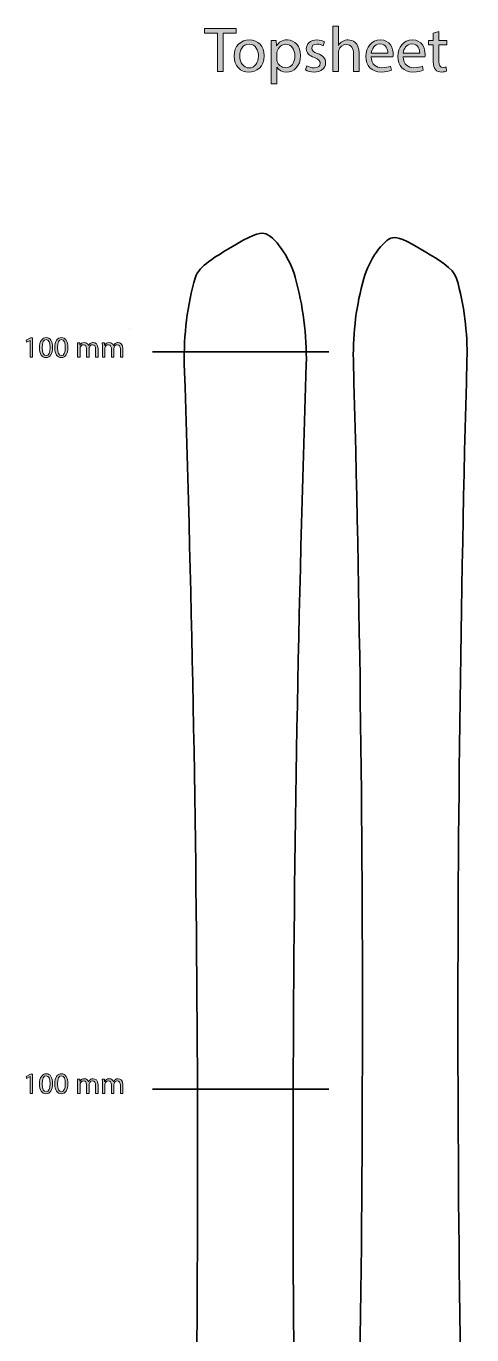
# Model space of a CAD drawing. Header units: inches. Extents: x 58 to 1182, y -1025 to 823.
# Drawn here: x 58 to 438, y -301 to 815 of the extents above; entities that cross this region are included whole.
import ezdxf

# ---------------------------------------------------------------- set-up
doc = ezdxf.new("R2010")
doc.units = ezdxf.units.IN
doc.header["$MEASUREMENT"] = 0
doc.layers.add('Calque 1', color=7, linetype='Continuous')

# ---------------------------------------------------------------- blocks, each defined once
blk = doc.blocks.new('block 7')
at = {"layer": 'Calque 1', "true_color": 0x1c1c1b}
h = blk.add_hatch(color=250, dxfattribs=at)
h.dxf.hatch_style = 2
edge = h.paths.add_edge_path()
edge.add_spline(control_points=[(319.4, 815.2), (319.4, 815.2), (324.2, 815.2), (324.2, 815.2), (324.2, 815.2), (324.2, 798.8), (324.2, 798.8), (324.2, 798.8), (324.3, 798.8), (324.3, 798.8), (325, 800.1), (326.2, 801.3), (327.7, 802.1), (329.1, 803), (330.8, 803.5), (332.6, 803.5), (336.1, 803.5), (341.8, 801.3), (341.8, 792.3), (341.8, 792.3), (341.8, 776.6), (341.8, 776.6), (341.8, 776.6), (337, 776.6), (337, 776.6), (337, 776.6), (337, 791.7), (337, 791.7), (337, 796), (335.4, 799.5), (330.9, 799.5), (327.8, 799.5), (325.4, 797.4), (324.5, 794.8), (324.2, 794.1), (324.2, 793.4), (324.2, 792.5), (324.2, 792.5), (324.2, 776.6), (324.2, 776.6), (324.2, 776.6), (319.4, 776.6), (319.4, 776.6), (319.4, 776.6), (319.4, 815.2), (319.4, 815.2)], knot_values=[0, 0, 0, 0, 1, 1, 1, 2, 2, 2, 3, 3, 3, 4, 4, 4, 5, 5, 5, 6, 6, 6, 7, 7, 7, 8, 8, 8, 9, 9, 9, 10, 10, 10, 11, 11, 11, 12, 12, 12, 13, 13, 13, 14, 14, 14, 15, 15, 15, 15], degree=3, periodic=1)
h = blk.add_hatch(color=250, dxfattribs=at)
h.dxf.hatch_style = 2
h.paths.add_polyline_path([(221.2, 809.2), (210, 809.2), (210, 813.2), (237.1, 813.2), (237.1, 809.2), (225.9, 809.2), (225.9, 776.6), (221.2, 776.6)])
h = blk.add_hatch(color=250, dxfattribs=at)
h.dxf.hatch_style = 2
edge = h.paths.add_edge_path()
edge.add_spline(control_points=[(261, 790), (261, 780.3), (254.2, 776), (247.9, 776), (240.8, 776), (235.3, 781.2), (235.3, 789.6), (235.3, 798.3), (241, 803.5), (248.3, 803.5), (255.9, 803.5), (261, 798), (261, 790)], knot_values=[0, 0, 0, 0, 1, 1, 1, 2, 2, 2, 3, 3, 3, 4, 4, 4, 4], degree=3, periodic=1)
edge = h.paths.add_edge_path()
edge.add_spline(control_points=[(240.1, 789.7), (240.1, 784), (243.4, 779.6), (248.1, 779.6), (252.7, 779.6), (256.1, 783.9), (256.1, 789.8), (256.1, 794.3), (253.8, 799.9), (248.2, 799.9), (242.6, 799.9), (240.1, 794.7), (240.1, 789.7)], knot_values=[0, 0, 0, 0, 1, 1, 1, 2, 2, 2, 3, 3, 3, 4, 4, 4, 4], degree=3, periodic=1)
h = blk.add_hatch(color=250, dxfattribs=at)
h.dxf.hatch_style = 2
edge = h.paths.add_edge_path()
edge.add_spline(control_points=[(267, 794.3), (267, 797.7), (266.9, 800.4), (266.8, 802.9), (266.8, 802.9), (271.1, 802.9), (271.1, 802.9), (271.1, 802.9), (271.3, 798.4), (271.3, 798.4), (271.3, 798.4), (271.4, 798.4), (271.4, 798.4), (273.3, 801.6), (276.4, 803.5), (280.7, 803.5), (287.1, 803.5), (291.9, 798.1), (291.9, 790.1), (291.9, 780.7), (286.1, 776), (279.9, 776), (276.4, 776), (273.4, 777.6), (271.8, 780.2), (271.8, 780.2), (271.7, 780.2), (271.7, 780.2), (271.7, 780.2), (271.7, 765.9), (271.7, 765.9), (271.7, 765.9), (267, 765.9), (267, 765.9), (267, 765.9), (267, 794.3), (267, 794.3)], knot_values=[0, 0, 0, 0, 1, 1, 1, 2, 2, 2, 3, 3, 3, 4, 4, 4, 5, 5, 5, 6, 6, 6, 7, 7, 7, 8, 8, 8, 9, 9, 9, 10, 10, 10, 11, 11, 11, 12, 12, 12, 12], degree=3, periodic=1)
edge = h.paths.add_edge_path()
edge.add_spline(control_points=[(271.7, 787.3), (271.7, 786.6), (271.8, 786), (271.9, 785.4), (272.8, 782.1), (275.7, 779.8), (279.1, 779.8), (284.1, 779.8), (287.1, 783.9), (287.1, 789.9), (287.1, 795.2), (284.3, 799.7), (279.3, 799.7), (276, 799.7), (273, 797.4), (272, 793.8), (271.9, 793.2), (271.7, 792.5), (271.7, 791.8), (271.7, 791.8), (271.7, 787.3), (271.7, 787.3)], knot_values=[0, 0, 0, 0, 1, 1, 1, 2, 2, 2, 3, 3, 3, 4, 4, 4, 5, 5, 5, 6, 6, 6, 7, 7, 7, 7], degree=3, periodic=1)
h = blk.add_hatch(color=250, dxfattribs=at)
h.dxf.hatch_style = 2
edge = h.paths.add_edge_path()
edge.add_spline(control_points=[(297.2, 781.5), (298.6, 780.6), (301.1, 779.6), (303.5, 779.6), (307, 779.6), (308.6, 781.4), (308.6, 783.5), (308.6, 785.8), (307.3, 787.1), (303.7, 788.4), (299, 790), (296.8, 792.6), (296.8, 795.8), (296.8, 800), (300.2, 803.5), (305.9, 803.5), (308.5, 803.5), (310.9, 802.7), (312.3, 801.9), (312.3, 801.9), (311.1, 798.4), (311.1, 798.4), (310.1, 799.1), (308.2, 799.9), (305.8, 799.9), (302.9, 799.9), (301.4, 798.3), (301.4, 796.3), (301.4, 794.2), (302.9, 793.2), (306.4, 791.9), (310.9, 790.1), (313.2, 787.9), (313.2, 784), (313.2, 779.3), (309.7, 776.1), (303.4, 776.1), (300.5, 776.1), (297.9, 776.8), (296, 777.9), (296, 777.9), (297.2, 781.5), (297.2, 781.5)], knot_values=[0, 0, 0, 0, 1, 1, 1, 2, 2, 2, 3, 3, 3, 4, 4, 4, 5, 5, 5, 6, 6, 6, 7, 7, 7, 8, 8, 8, 9, 9, 9, 10, 10, 10, 11, 11, 11, 12, 12, 12, 13, 13, 13, 14, 14, 14, 14], degree=3, periodic=1)
h = blk.add_hatch(color=250, dxfattribs=at)
h.dxf.hatch_style = 2
edge = h.paths.add_edge_path()
edge.add_spline(control_points=[(352.2, 788.9), (352.3, 782.4), (356.4, 779.8), (361.2, 779.8), (364.6, 779.8), (366.7, 780.4), (368.5, 781.1), (368.5, 781.1), (369.3, 777.7), (369.3, 777.7), (367.6, 777), (364.7, 776.1), (360.5, 776.1), (352.4, 776.1), (347.6, 781.4), (347.6, 789.3), (347.6, 797.3), (352.3, 803.5), (359.9, 803.5), (368.5, 803.5), (370.8, 796), (370.8, 791.1), (370.8, 790.1), (370.7, 789.4), (370.6, 788.9), (370.6, 788.9), (352.2, 788.9), (352.2, 788.9)], knot_values=[0, 0, 0, 0, 1, 1, 1, 2, 2, 2, 3, 3, 3, 4, 4, 4, 5, 5, 5, 6, 6, 6, 7, 7, 7, 8, 8, 8, 9, 9, 9, 9], degree=3, periodic=1)
edge = h.paths.add_edge_path()
edge.add_spline(control_points=[(366.2, 792.3), (366.2, 795.4), (364.9, 800.1), (359.6, 800.1), (354.7, 800.1), (352.6, 795.6), (352.2, 792.3), (352.2, 792.3), (366.2, 792.3), (366.2, 792.3)], knot_values=[0, 0, 0, 0, 1, 1, 1, 2, 2, 2, 3, 3, 3, 3], degree=3, periodic=1)
h = blk.add_hatch(color=250, dxfattribs=at)
h.dxf.hatch_style = 2
edge = h.paths.add_edge_path()
edge.add_spline(control_points=[(379.4, 788.9), (379.5, 782.4), (383.6, 779.8), (388.4, 779.8), (391.8, 779.8), (393.9, 780.4), (395.7, 781.1), (395.7, 781.1), (396.5, 777.7), (396.5, 777.7), (394.8, 777), (391.9, 776.1), (387.7, 776.1), (379.6, 776.1), (374.8, 781.4), (374.8, 789.3), (374.8, 797.3), (379.5, 803.5), (387.1, 803.5), (395.7, 803.5), (398, 796), (398, 791.1), (398, 790.1), (397.9, 789.4), (397.8, 788.9), (397.8, 788.9), (379.4, 788.9), (379.4, 788.9)], knot_values=[0, 0, 0, 0, 1, 1, 1, 2, 2, 2, 3, 3, 3, 4, 4, 4, 5, 5, 5, 6, 6, 6, 7, 7, 7, 8, 8, 8, 9, 9, 9, 9], degree=3, periodic=1)
edge = h.paths.add_edge_path()
edge.add_spline(control_points=[(393.4, 792.3), (393.4, 795.4), (392.1, 800.1), (386.8, 800.1), (381.9, 800.1), (379.8, 795.6), (379.4, 792.3), (379.4, 792.3), (393.4, 792.3), (393.4, 792.3)], knot_values=[0, 0, 0, 0, 1, 1, 1, 2, 2, 2, 3, 3, 3, 3], degree=3, periodic=1)
h = blk.add_hatch(color=250, dxfattribs=at)
h.dxf.hatch_style = 2
edge = h.paths.add_edge_path()
edge.add_spline(control_points=[(409.7, 810.5), (409.7, 810.5), (409.7, 802.9), (409.7, 802.9), (409.7, 802.9), (416.5, 802.9), (416.5, 802.9), (416.5, 802.9), (416.5, 799.3), (416.5, 799.3), (416.5, 799.3), (409.7, 799.3), (409.7, 799.3), (409.7, 799.3), (409.7, 785.1), (409.7, 785.1), (409.7, 781.8), (410.6, 780), (413.3, 780), (414.5, 780), (415.4, 780.2), (416, 780.3), (416, 780.3), (416.2, 776.7), (416.2, 776.7), (415.3, 776.4), (413.9, 776.1), (412, 776.1), (409.8, 776.1), (408, 776.8), (406.9, 778.1), (405.5, 779.5), (405, 781.8), (405, 784.9), (405, 784.9), (405, 799.3), (405, 799.3), (405, 799.3), (400.9, 799.3), (400.9, 799.3), (400.9, 799.3), (400.9, 802.9), (400.9, 802.9), (400.9, 802.9), (405, 802.9), (405, 802.9), (405, 802.9), (405, 809.2), (405, 809.2), (405, 809.2), (409.7, 810.5), (409.7, 810.5)], knot_values=[0, 0, 0, 0, 1, 1, 1, 2, 2, 2, 3, 3, 3, 4, 4, 4, 5, 5, 5, 6, 6, 6, 7, 7, 7, 8, 8, 8, 9, 9, 9, 10, 10, 10, 11, 11, 11, 12, 12, 12, 13, 13, 13, 14, 14, 14, 15, 15, 15, 16, 16, 16, 17, 17, 17, 17], degree=3, periodic=1)
at = {"layer": 'Calque 1', "lineweight": 0}
blk.add_lwpolyline([(221.2, 809.2), (210, 809.2), (210, 813.2), (237.1, 813.2), (237.1, 809.2), (225.9, 809.2), (225.9, 776.6), (221.2, 776.6), (221.2, 809.2)], dxfattribs=at)
for points, knots in [([(319.4, 815.2), (319.4, 815.2), (324.2, 815.2), (324.2, 815.2), (324.2, 815.2), (324.2, 798.8), (324.2, 798.8), (324.2, 798.8), (324.3, 798.8), (324.3, 798.8), (325, 800.1), (326.2, 801.3), (327.7, 802.1), (329.1, 803), (330.8, 803.5), (332.6, 803.5), (336.1, 803.5), (341.8, 801.3), (341.8, 792.3), (341.8, 792.3), (341.8, 776.6), (341.8, 776.6), (341.8, 776.6), (337, 776.6), (337, 776.6), (337, 776.6), (337, 791.7), (337, 791.7), (337, 796), (335.4, 799.5), (330.9, 799.5), (327.8, 799.5), (325.4, 797.4), (324.5, 794.8), (324.2, 794.1), (324.2, 793.4), (324.2, 792.5), (324.2, 792.5), (324.2, 776.6), (324.2, 776.6), (324.2, 776.6), (319.4, 776.6), (319.4, 776.6), (319.4, 776.6), (319.4, 815.2), (319.4, 815.2)], [0, 0, 0, 0, 1, 1, 1, 2, 2, 2, 3, 3, 3, 4, 4, 4, 5, 5, 5, 6, 6, 6, 7, 7, 7, 8, 8, 8, 9, 9, 9, 10, 10, 10, 11, 11, 11, 12, 12, 12, 13, 13, 13, 14, 14, 14, 15, 15, 15, 15]), ([(261, 790), (261, 780.3), (254.2, 776), (247.9, 776), (240.8, 776), (235.3, 781.2), (235.3, 789.6), (235.3, 798.3), (241, 803.5), (248.3, 803.5), (255.9, 803.5), (261, 798), (261, 790)], [0, 0, 0, 0, 1, 1, 1, 2, 2, 2, 3, 3, 3, 4, 4, 4, 4]), ([(267, 794.3), (267, 797.7), (266.9, 800.4), (266.8, 802.9), (266.8, 802.9), (271.1, 802.9), (271.1, 802.9), (271.1, 802.9), (271.3, 798.4), (271.3, 798.4), (271.3, 798.4), (271.4, 798.4), (271.4, 798.4), (273.3, 801.6), (276.4, 803.5), (280.7, 803.5), (287.1, 803.5), (291.9, 798.1), (291.9, 790.1), (291.9, 780.7), (286.1, 776), (279.9, 776), (276.4, 776), (273.4, 777.6), (271.8, 780.2), (271.8, 780.2), (271.7, 780.2), (271.7, 780.2), (271.7, 780.2), (271.7, 765.9), (271.7, 765.9), (271.7, 765.9), (267, 765.9), (267, 765.9), (267, 765.9), (267, 794.3), (267, 794.3)], [0, 0, 0, 0, 1, 1, 1, 2, 2, 2, 3, 3, 3, 4, 4, 4, 5, 5, 5, 6, 6, 6, 7, 7, 7, 8, 8, 8, 9, 9, 9, 10, 10, 10, 11, 11, 11, 12, 12, 12, 12]), ([(297.2, 781.5), (298.6, 780.6), (301.1, 779.6), (303.5, 779.6), (307, 779.6), (308.6, 781.4), (308.6, 783.5), (308.6, 785.8), (307.3, 787.1), (303.7, 788.4), (299, 790), (296.8, 792.6), (296.8, 795.8), (296.8, 800), (300.2, 803.5), (305.9, 803.5), (308.5, 803.5), (310.9, 802.7), (312.3, 801.9), (312.3, 801.9), (311.1, 798.4), (311.1, 798.4), (310.1, 799.1), (308.2, 799.9), (305.8, 799.9), (302.9, 799.9), (301.4, 798.3), (301.4, 796.3), (301.4, 794.2), (302.9, 793.2), (306.4, 791.9), (310.9, 790.1), (313.2, 787.9), (313.2, 784), (313.2, 779.3), (309.7, 776.1), (303.4, 776.1), (300.5, 776.1), (297.9, 776.8), (296, 777.9), (296, 777.9), (297.2, 781.5), (297.2, 781.5)], [0, 0, 0, 0, 1, 1, 1, 2, 2, 2, 3, 3, 3, 4, 4, 4, 5, 5, 5, 6, 6, 6, 7, 7, 7, 8, 8, 8, 9, 9, 9, 10, 10, 10, 11, 11, 11, 12, 12, 12, 13, 13, 13, 14, 14, 14, 14]), ([(352.2, 788.9), (352.3, 782.4), (356.4, 779.8), (361.2, 779.8), (364.6, 779.8), (366.7, 780.4), (368.5, 781.1), (368.5, 781.1), (369.3, 777.7), (369.3, 777.7), (367.6, 777), (364.7, 776.1), (360.5, 776.1), (352.4, 776.1), (347.6, 781.4), (347.6, 789.3), (347.6, 797.3), (352.3, 803.5), (359.9, 803.5), (368.5, 803.5), (370.8, 796), (370.8, 791.1), (370.8, 790.1), (370.7, 789.4), (370.6, 788.9), (370.6, 788.9), (352.2, 788.9), (352.2, 788.9)], [0, 0, 0, 0, 1, 1, 1, 2, 2, 2, 3, 3, 3, 4, 4, 4, 5, 5, 5, 6, 6, 6, 7, 7, 7, 8, 8, 8, 9, 9, 9, 9]), ([(379.4, 788.9), (379.5, 782.4), (383.6, 779.8), (388.4, 779.8), (391.8, 779.8), (393.9, 780.4), (395.7, 781.1), (395.7, 781.1), (396.5, 777.7), (396.5, 777.7), (394.8, 777), (391.9, 776.1), (387.7, 776.1), (379.6, 776.1), (374.8, 781.4), (374.8, 789.3), (374.8, 797.3), (379.5, 803.5), (387.1, 803.5), (395.7, 803.5), (398, 796), (398, 791.1), (398, 790.1), (397.9, 789.4), (397.8, 788.9), (397.8, 788.9), (379.4, 788.9), (379.4, 788.9)], [0, 0, 0, 0, 1, 1, 1, 2, 2, 2, 3, 3, 3, 4, 4, 4, 5, 5, 5, 6, 6, 6, 7, 7, 7, 8, 8, 8, 9, 9, 9, 9]), ([(409.7, 810.5), (409.7, 810.5), (409.7, 802.9), (409.7, 802.9), (409.7, 802.9), (416.5, 802.9), (416.5, 802.9), (416.5, 802.9), (416.5, 799.3), (416.5, 799.3), (416.5, 799.3), (409.7, 799.3), (409.7, 799.3), (409.7, 799.3), (409.7, 785.1), (409.7, 785.1), (409.7, 781.8), (410.6, 780), (413.3, 780), (414.5, 780), (415.4, 780.2), (416, 780.3), (416, 780.3), (416.2, 776.7), (416.2, 776.7), (415.3, 776.4), (413.9, 776.1), (412, 776.1), (409.8, 776.1), (408, 776.8), (406.9, 778.1), (405.5, 779.5), (405, 781.8), (405, 784.9), (405, 784.9), (405, 799.3), (405, 799.3), (405, 799.3), (400.9, 799.3), (400.9, 799.3), (400.9, 799.3), (400.9, 802.9), (400.9, 802.9), (400.9, 802.9), (405, 802.9), (405, 802.9), (405, 802.9), (405, 809.2), (405, 809.2), (405, 809.2), (409.7, 810.5), (409.7, 810.5)], [0, 0, 0, 0, 1, 1, 1, 2, 2, 2, 3, 3, 3, 4, 4, 4, 5, 5, 5, 6, 6, 6, 7, 7, 7, 8, 8, 8, 9, 9, 9, 10, 10, 10, 11, 11, 11, 12, 12, 12, 13, 13, 13, 14, 14, 14, 15, 15, 15, 16, 16, 16, 17, 17, 17, 17]), ([(240.1, 789.7), (240.1, 784), (243.4, 779.6), (248.1, 779.6), (252.7, 779.6), (256.1, 783.9), (256.1, 789.8), (256.1, 794.3), (253.8, 799.9), (248.2, 799.9), (242.6, 799.9), (240.1, 794.7), (240.1, 789.7)], [0, 0, 0, 0, 1, 1, 1, 2, 2, 2, 3, 3, 3, 4, 4, 4, 4]), ([(271.7, 787.3), (271.7, 786.6), (271.8, 786), (271.9, 785.4), (272.8, 782.1), (275.7, 779.8), (279.1, 779.8), (284.1, 779.8), (287.1, 783.9), (287.1, 789.9), (287.1, 795.2), (284.3, 799.7), (279.3, 799.7), (276, 799.7), (273, 797.4), (272, 793.8), (271.9, 793.2), (271.7, 792.5), (271.7, 791.8), (271.7, 791.8), (271.7, 787.3), (271.7, 787.3)], [0, 0, 0, 0, 1, 1, 1, 2, 2, 2, 3, 3, 3, 4, 4, 4, 5, 5, 5, 6, 6, 6, 7, 7, 7, 7]), ([(366.2, 792.3), (366.2, 795.4), (364.9, 800.1), (359.6, 800.1), (354.7, 800.1), (352.6, 795.6), (352.2, 792.3), (352.2, 792.3), (366.2, 792.3), (366.2, 792.3)], [0, 0, 0, 0, 1, 1, 1, 2, 2, 2, 3, 3, 3, 3]), ([(393.4, 792.3), (393.4, 795.4), (392.1, 800.1), (386.8, 800.1), (381.9, 800.1), (379.8, 795.6), (379.4, 792.3), (379.4, 792.3), (393.4, 792.3), (393.4, 792.3)], [0, 0, 0, 0, 1, 1, 1, 2, 2, 2, 3, 3, 3, 3])]:
    blk.add_open_spline(points, degree=3, knots=knots, dxfattribs=at)
blk = doc.blocks.new('block 8')
at = {"layer": 'Calque 1', "true_color": 0x1c1c1b}
h = blk.add_hatch(color=250, dxfattribs=at)
h.dxf.hatch_style = 2
edge = h.paths.add_edge_path()
edge.add_spline(control_points=[(80.7, -86.3), (80.7, -91.9), (78.6, -95), (75, -95), (71.8, -95), (69.6, -92), (69.5, -86.6), (69.5, -81), (71.9, -78), (75.3, -78), (78.7, -78), (80.7, -81.1), (80.7, -86.3)], knot_values=[0, 0, 0, 0, 1, 1, 1, 2, 2, 2, 3, 3, 3, 4, 4, 4, 4], degree=3, periodic=1)
edge = h.paths.add_edge_path()
edge.add_spline(control_points=[(71.8, -86.6), (71.8, -90.9), (73.1, -93.3), (75.1, -93.3), (77.4, -93.3), (78.5, -90.6), (78.5, -86.4), (78.5, -82.4), (77.4, -79.7), (75.1, -79.7), (73.2, -79.7), (71.8, -82.1), (71.8, -86.6)], knot_values=[0, 0, 0, 0, 1, 1, 1, 2, 2, 2, 3, 3, 3, 4, 4, 4, 4], degree=3, periodic=1)
h = blk.add_hatch(color=250, dxfattribs=at)
h.dxf.hatch_style = 2
edge = h.paths.add_edge_path()
edge.add_spline(control_points=[(93.7, -86.3), (93.7, -91.9), (91.7, -95), (88, -95), (84.8, -95), (82.6, -92), (82.5, -86.6), (82.5, -81), (84.9, -78), (88.3, -78), (91.8, -78), (93.7, -81.1), (93.7, -86.3)], knot_values=[0, 0, 0, 0, 1, 1, 1, 2, 2, 2, 3, 3, 3, 4, 4, 4, 4], degree=3, periodic=1)
edge = h.paths.add_edge_path()
edge.add_spline(control_points=[(84.8, -86.6), (84.8, -90.9), (86.1, -93.3), (88.1, -93.3), (90.4, -93.3), (91.5, -90.6), (91.5, -86.4), (91.5, -82.4), (90.5, -79.7), (88.2, -79.7), (86.2, -79.7), (84.8, -82.1), (84.8, -86.6)], knot_values=[0, 0, 0, 0, 1, 1, 1, 2, 2, 2, 3, 3, 3, 4, 4, 4, 4], degree=3, periodic=1)
h = blk.add_hatch(color=250, dxfattribs=at)
h.dxf.hatch_style = 2
h.paths.add_polyline_path([(61.6, -80.3), (61.5, -80.3), (58.6, -81.9), (58.2, -80.2), (61.8, -78.3), (63.7, -78.3), (63.7, -94.8), (61.6, -94.8)])
h = blk.add_hatch(color=250, dxfattribs=at)
h.dxf.hatch_style = 2
edge = h.paths.add_edge_path()
edge.add_spline(control_points=[(101.9, -85.8), (101.9, -84.5), (101.9, -83.5), (101.8, -82.5), (101.8, -82.5), (103.8, -82.5), (103.8, -82.5), (103.8, -82.5), (103.9, -84.5), (103.9, -84.5), (103.9, -84.5), (103.9, -84.5), (103.9, -84.5), (104.6, -83.3), (105.8, -82.2), (107.8, -82.2), (109.5, -82.2), (110.7, -83.2), (111.3, -84.7), (111.3, -84.7), (111.3, -84.7), (111.3, -84.7), (111.7, -84), (112.2, -83.4), (112.7, -83.1), (113.4, -82.5), (114.2, -82.2), (115.4, -82.2), (117, -82.2), (119.5, -83.3), (119.5, -87.5), (119.5, -87.5), (119.5, -94.8), (119.5, -94.8), (119.5, -94.8), (117.3, -94.8), (117.3, -94.8), (117.3, -94.8), (117.3, -87.8), (117.3, -87.8), (117.3, -85.4), (116.4, -84), (114.6, -84), (113.3, -84), (112.3, -85), (112, -86.1), (111.9, -86.4), (111.8, -86.8), (111.8, -87.2), (111.8, -87.2), (111.8, -94.8), (111.8, -94.8), (111.8, -94.8), (109.6, -94.8), (109.6, -94.8), (109.6, -94.8), (109.6, -87.4), (109.6, -87.4), (109.6, -85.4), (108.7, -84), (107, -84), (105.6, -84), (104.6, -85.1), (104.3, -86.3), (104.1, -86.6), (104.1, -87), (104.1, -87.3), (104.1, -87.3), (104.1, -94.8), (104.1, -94.8), (104.1, -94.8), (101.9, -94.8), (101.9, -94.8), (101.9, -94.8), (101.9, -85.8), (101.9, -85.8)], knot_values=[0, 0, 0, 0, 1, 1, 1, 2, 2, 2, 3, 3, 3, 4, 4, 4, 5, 5, 5, 6, 6, 6, 7, 7, 7, 8, 8, 8, 9, 9, 9, 10, 10, 10, 11, 11, 11, 12, 12, 12, 13, 13, 13, 14, 14, 14, 15, 15, 15, 16, 16, 16, 17, 17, 17, 18, 18, 18, 19, 19, 19, 20, 20, 20, 21, 21, 21, 22, 22, 22, 23, 23, 23, 24, 24, 24, 25, 25, 25, 25], degree=3, periodic=1)
h = blk.add_hatch(color=250, dxfattribs=at)
h.dxf.hatch_style = 2
edge = h.paths.add_edge_path()
edge.add_spline(control_points=[(123.1, -85.8), (123.1, -84.5), (123.1, -83.5), (123, -82.5), (123, -82.5), (124.9, -82.5), (124.9, -82.5), (124.9, -82.5), (125, -84.5), (125, -84.5), (125, -84.5), (125.1, -84.5), (125.1, -84.5), (125.8, -83.3), (126.9, -82.2), (129, -82.2), (130.7, -82.2), (131.9, -83.2), (132.5, -84.7), (132.5, -84.7), (132.5, -84.7), (132.5, -84.7), (132.9, -84), (133.4, -83.4), (133.9, -83.1), (134.6, -82.5), (135.4, -82.2), (136.6, -82.2), (138.2, -82.2), (140.6, -83.3), (140.6, -87.5), (140.6, -87.5), (140.6, -94.8), (140.6, -94.8), (140.6, -94.8), (138.5, -94.8), (138.5, -94.8), (138.5, -94.8), (138.5, -87.8), (138.5, -87.8), (138.5, -85.4), (137.6, -84), (135.8, -84), (134.5, -84), (133.5, -85), (133.1, -86.1), (133, -86.4), (133, -86.8), (133, -87.2), (133, -87.2), (133, -94.8), (133, -94.8), (133, -94.8), (130.8, -94.8), (130.8, -94.8), (130.8, -94.8), (130.8, -87.4), (130.8, -87.4), (130.8, -85.4), (129.9, -84), (128.2, -84), (126.8, -84), (125.8, -85.1), (125.4, -86.3), (125.3, -86.6), (125.3, -87), (125.3, -87.3), (125.3, -87.3), (125.3, -94.8), (125.3, -94.8), (125.3, -94.8), (123.1, -94.8), (123.1, -94.8), (123.1, -94.8), (123.1, -85.8), (123.1, -85.8)], knot_values=[0, 0, 0, 0, 1, 1, 1, 2, 2, 2, 3, 3, 3, 4, 4, 4, 5, 5, 5, 6, 6, 6, 7, 7, 7, 8, 8, 8, 9, 9, 9, 10, 10, 10, 11, 11, 11, 12, 12, 12, 13, 13, 13, 14, 14, 14, 15, 15, 15, 16, 16, 16, 17, 17, 17, 18, 18, 18, 19, 19, 19, 20, 20, 20, 21, 21, 21, 22, 22, 22, 23, 23, 23, 24, 24, 24, 25, 25, 25, 25], degree=3, periodic=1)
at = {"layer": 'Calque 1', "lineweight": 0}
blk.add_lwpolyline([(61.6, -80.3), (61.5, -80.3), (58.6, -81.9), (58.2, -80.2), (61.8, -78.3), (63.7, -78.3), (63.7, -94.8), (61.6, -94.8), (61.6, -80.3)], dxfattribs=at)
for points, knots in [([(80.7, -86.3), (80.7, -91.9), (78.6, -95), (75, -95), (71.8, -95), (69.6, -92), (69.5, -86.6), (69.5, -81), (71.9, -78), (75.3, -78), (78.7, -78), (80.7, -81.1), (80.7, -86.3)], [0, 0, 0, 0, 1, 1, 1, 2, 2, 2, 3, 3, 3, 4, 4, 4, 4]), ([(93.7, -86.3), (93.7, -91.9), (91.7, -95), (88, -95), (84.8, -95), (82.6, -92), (82.5, -86.6), (82.5, -81), (84.9, -78), (88.3, -78), (91.8, -78), (93.7, -81.1), (93.7, -86.3)], [0, 0, 0, 0, 1, 1, 1, 2, 2, 2, 3, 3, 3, 4, 4, 4, 4]), ([(71.8, -86.6), (71.8, -90.9), (73.1, -93.3), (75.1, -93.3), (77.4, -93.3), (78.5, -90.6), (78.5, -86.4), (78.5, -82.4), (77.4, -79.7), (75.1, -79.7), (73.2, -79.7), (71.8, -82.1), (71.8, -86.6)], [0, 0, 0, 0, 1, 1, 1, 2, 2, 2, 3, 3, 3, 4, 4, 4, 4]), ([(84.8, -86.6), (84.8, -90.9), (86.1, -93.3), (88.1, -93.3), (90.4, -93.3), (91.5, -90.6), (91.5, -86.4), (91.5, -82.4), (90.5, -79.7), (88.2, -79.7), (86.2, -79.7), (84.8, -82.1), (84.8, -86.6)], [0, 0, 0, 0, 1, 1, 1, 2, 2, 2, 3, 3, 3, 4, 4, 4, 4]), ([(101.9, -85.8), (101.9, -84.5), (101.9, -83.5), (101.8, -82.5), (101.8, -82.5), (103.8, -82.5), (103.8, -82.5), (103.8, -82.5), (103.9, -84.5), (103.9, -84.5), (103.9, -84.5), (103.9, -84.5), (103.9, -84.5), (104.6, -83.3), (105.8, -82.2), (107.8, -82.2), (109.5, -82.2), (110.7, -83.2), (111.3, -84.7), (111.3, -84.7), (111.3, -84.7), (111.3, -84.7), (111.7, -84), (112.2, -83.4), (112.7, -83.1), (113.4, -82.5), (114.2, -82.2), (115.4, -82.2), (117, -82.2), (119.5, -83.3), (119.5, -87.5), (119.5, -87.5), (119.5, -94.8), (119.5, -94.8), (119.5, -94.8), (117.3, -94.8), (117.3, -94.8), (117.3, -94.8), (117.3, -87.8), (117.3, -87.8), (117.3, -85.4), (116.4, -84), (114.6, -84), (113.3, -84), (112.3, -85), (112, -86.1), (111.9, -86.4), (111.8, -86.8), (111.8, -87.2), (111.8, -87.2), (111.8, -94.8), (111.8, -94.8), (111.8, -94.8), (109.6, -94.8), (109.6, -94.8), (109.6, -94.8), (109.6, -87.4), (109.6, -87.4), (109.6, -85.4), (108.7, -84), (107, -84), (105.6, -84), (104.6, -85.1), (104.3, -86.3), (104.1, -86.6), (104.1, -87), (104.1, -87.3), (104.1, -87.3), (104.1, -94.8), (104.1, -94.8), (104.1, -94.8), (101.9, -94.8), (101.9, -94.8), (101.9, -94.8), (101.9, -85.8), (101.9, -85.8)], [0, 0, 0, 0, 1, 1, 1, 2, 2, 2, 3, 3, 3, 4, 4, 4, 5, 5, 5, 6, 6, 6, 7, 7, 7, 8, 8, 8, 9, 9, 9, 10, 10, 10, 11, 11, 11, 12, 12, 12, 13, 13, 13, 14, 14, 14, 15, 15, 15, 16, 16, 16, 17, 17, 17, 18, 18, 18, 19, 19, 19, 20, 20, 20, 21, 21, 21, 22, 22, 22, 23, 23, 23, 24, 24, 24, 25, 25, 25, 25]), ([(123.1, -85.8), (123.1, -84.5), (123.1, -83.5), (123, -82.5), (123, -82.5), (124.9, -82.5), (124.9, -82.5), (124.9, -82.5), (125, -84.5), (125, -84.5), (125, -84.5), (125.1, -84.5), (125.1, -84.5), (125.8, -83.3), (126.9, -82.2), (129, -82.2), (130.7, -82.2), (131.9, -83.2), (132.5, -84.7), (132.5, -84.7), (132.5, -84.7), (132.5, -84.7), (132.9, -84), (133.4, -83.4), (133.9, -83.1), (134.6, -82.5), (135.4, -82.2), (136.6, -82.2), (138.2, -82.2), (140.6, -83.3), (140.6, -87.5), (140.6, -87.5), (140.6, -94.8), (140.6, -94.8), (140.6, -94.8), (138.5, -94.8), (138.5, -94.8), (138.5, -94.8), (138.5, -87.8), (138.5, -87.8), (138.5, -85.4), (137.6, -84), (135.8, -84), (134.5, -84), (133.5, -85), (133.1, -86.1), (133, -86.4), (133, -86.8), (133, -87.2), (133, -87.2), (133, -94.8), (133, -94.8), (133, -94.8), (130.8, -94.8), (130.8, -94.8), (130.8, -94.8), (130.8, -87.4), (130.8, -87.4), (130.8, -85.4), (129.9, -84), (128.2, -84), (126.8, -84), (125.8, -85.1), (125.4, -86.3), (125.3, -86.6), (125.3, -87), (125.3, -87.3), (125.3, -87.3), (125.3, -94.8), (125.3, -94.8), (125.3, -94.8), (123.1, -94.8), (123.1, -94.8), (123.1, -94.8), (123.1, -85.8), (123.1, -85.8)], [0, 0, 0, 0, 1, 1, 1, 2, 2, 2, 3, 3, 3, 4, 4, 4, 5, 5, 5, 6, 6, 6, 7, 7, 7, 8, 8, 8, 9, 9, 9, 10, 10, 10, 11, 11, 11, 12, 12, 12, 13, 13, 13, 14, 14, 14, 15, 15, 15, 16, 16, 16, 17, 17, 17, 18, 18, 18, 19, 19, 19, 20, 20, 20, 21, 21, 21, 22, 22, 22, 23, 23, 23, 24, 24, 24, 25, 25, 25, 25])]:
    blk.add_open_spline(points, degree=3, knots=knots, dxfattribs=at)
blk = doc.blocks.new('block 10')
at = {"layer": 'Calque 1', "true_color": 0x1c1c1b}
h = blk.add_hatch(color=250, dxfattribs=at)
h.dxf.hatch_style = 2
h.paths.add_polyline_path([(61.6, 547.3), (61.5, 547.3), (58.6, 545.8), (58.2, 547.5), (61.8, 549.4), (63.7, 549.4), (63.7, 532.9), (61.6, 532.9)])
h = blk.add_hatch(color=250, dxfattribs=at)
h.dxf.hatch_style = 2
edge = h.paths.add_edge_path()
edge.add_spline(control_points=[(80.7, 541.3), (80.7, 535.7), (78.6, 532.6), (75, 532.6), (71.8, 532.6), (69.6, 535.6), (69.5, 541.1), (69.5, 546.6), (71.9, 549.7), (75.3, 549.7), (78.7, 549.7), (80.7, 546.6), (80.7, 541.3)], knot_values=[0, 0, 0, 0, 1, 1, 1, 2, 2, 2, 3, 3, 3, 4, 4, 4, 4], degree=3, periodic=1)
edge = h.paths.add_edge_path()
edge.add_spline(control_points=[(71.8, 541.1), (71.8, 536.8), (73.1, 534.3), (75.1, 534.3), (77.4, 534.3), (78.5, 537), (78.5, 541.2), (78.5, 545.3), (77.4, 548), (75.1, 548), (73.2, 548), (71.8, 545.6), (71.8, 541.1)], knot_values=[0, 0, 0, 0, 1, 1, 1, 2, 2, 2, 3, 3, 3, 4, 4, 4, 4], degree=3, periodic=1)
h = blk.add_hatch(color=250, dxfattribs=at)
h.dxf.hatch_style = 2
edge = h.paths.add_edge_path()
edge.add_spline(control_points=[(93.7, 541.3), (93.7, 535.7), (91.7, 532.6), (88, 532.6), (84.8, 532.6), (82.6, 535.6), (82.5, 541.1), (82.5, 546.6), (84.9, 549.7), (88.3, 549.7), (91.8, 549.7), (93.7, 546.6), (93.7, 541.3)], knot_values=[0, 0, 0, 0, 1, 1, 1, 2, 2, 2, 3, 3, 3, 4, 4, 4, 4], degree=3, periodic=1)
edge = h.paths.add_edge_path()
edge.add_spline(control_points=[(84.8, 541.1), (84.8, 536.8), (86.1, 534.3), (88.1, 534.3), (90.4, 534.3), (91.5, 537), (91.5, 541.2), (91.5, 545.3), (90.5, 548), (88.2, 548), (86.2, 548), (84.8, 545.6), (84.8, 541.1)], knot_values=[0, 0, 0, 0, 1, 1, 1, 2, 2, 2, 3, 3, 3, 4, 4, 4, 4], degree=3, periodic=1)
h = blk.add_hatch(color=250, dxfattribs=at)
h.dxf.hatch_style = 2
edge = h.paths.add_edge_path()
edge.add_spline(control_points=[(101.9, 541.9), (101.9, 543.1), (101.9, 544.2), (101.8, 545.2), (101.8, 545.2), (103.8, 545.2), (103.8, 545.2), (103.8, 545.2), (103.9, 543.2), (103.9, 543.2), (103.9, 543.2), (103.9, 543.2), (103.9, 543.2), (104.6, 544.4), (105.8, 545.5), (107.8, 545.5), (109.5, 545.5), (110.7, 544.4), (111.3, 543), (111.3, 543), (111.3, 543), (111.3, 543), (111.7, 543.7), (112.2, 544.2), (112.7, 544.6), (113.4, 545.2), (114.2, 545.5), (115.4, 545.5), (117, 545.5), (119.5, 544.4), (119.5, 540.1), (119.5, 540.1), (119.5, 532.9), (119.5, 532.9), (119.5, 532.9), (117.3, 532.9), (117.3, 532.9), (117.3, 532.9), (117.3, 539.8), (117.3, 539.8), (117.3, 542.2), (116.4, 543.6), (114.6, 543.6), (113.3, 543.6), (112.3, 542.7), (112, 541.6), (111.9, 541.3), (111.8, 540.9), (111.8, 540.5), (111.8, 540.5), (111.8, 532.9), (111.8, 532.9), (111.8, 532.9), (109.6, 532.9), (109.6, 532.9), (109.6, 532.9), (109.6, 540.3), (109.6, 540.3), (109.6, 542.2), (108.7, 543.6), (107, 543.6), (105.6, 543.6), (104.6, 542.5), (104.3, 541.4), (104.1, 541.1), (104.1, 540.7), (104.1, 540.3), (104.1, 540.3), (104.1, 532.9), (104.1, 532.9), (104.1, 532.9), (101.9, 532.9), (101.9, 532.9), (101.9, 532.9), (101.9, 541.9), (101.9, 541.9)], knot_values=[0, 0, 0, 0, 1, 1, 1, 2, 2, 2, 3, 3, 3, 4, 4, 4, 5, 5, 5, 6, 6, 6, 7, 7, 7, 8, 8, 8, 9, 9, 9, 10, 10, 10, 11, 11, 11, 12, 12, 12, 13, 13, 13, 14, 14, 14, 15, 15, 15, 16, 16, 16, 17, 17, 17, 18, 18, 18, 19, 19, 19, 20, 20, 20, 21, 21, 21, 22, 22, 22, 23, 23, 23, 24, 24, 24, 25, 25, 25, 25], degree=3, periodic=1)
h = blk.add_hatch(color=250, dxfattribs=at)
h.dxf.hatch_style = 2
edge = h.paths.add_edge_path()
edge.add_spline(control_points=[(123.1, 541.9), (123.1, 543.1), (123.1, 544.2), (123, 545.2), (123, 545.2), (124.9, 545.2), (124.9, 545.2), (124.9, 545.2), (125, 543.2), (125, 543.2), (125, 543.2), (125.1, 543.2), (125.1, 543.2), (125.8, 544.4), (126.9, 545.5), (129, 545.5), (130.7, 545.5), (131.9, 544.4), (132.5, 543), (132.5, 543), (132.5, 543), (132.5, 543), (132.9, 543.7), (133.4, 544.2), (133.9, 544.6), (134.6, 545.2), (135.4, 545.5), (136.6, 545.5), (138.2, 545.5), (140.6, 544.4), (140.6, 540.1), (140.6, 540.1), (140.6, 532.9), (140.6, 532.9), (140.6, 532.9), (138.5, 532.9), (138.5, 532.9), (138.5, 532.9), (138.5, 539.8), (138.5, 539.8), (138.5, 542.2), (137.6, 543.6), (135.8, 543.6), (134.5, 543.6), (133.5, 542.7), (133.1, 541.6), (133, 541.3), (133, 540.9), (133, 540.5), (133, 540.5), (133, 532.9), (133, 532.9), (133, 532.9), (130.8, 532.9), (130.8, 532.9), (130.8, 532.9), (130.8, 540.3), (130.8, 540.3), (130.8, 542.2), (129.9, 543.6), (128.2, 543.6), (126.8, 543.6), (125.8, 542.5), (125.4, 541.4), (125.3, 541.1), (125.3, 540.7), (125.3, 540.3), (125.3, 540.3), (125.3, 532.9), (125.3, 532.9), (125.3, 532.9), (123.1, 532.9), (123.1, 532.9), (123.1, 532.9), (123.1, 541.9), (123.1, 541.9)], knot_values=[0, 0, 0, 0, 1, 1, 1, 2, 2, 2, 3, 3, 3, 4, 4, 4, 5, 5, 5, 6, 6, 6, 7, 7, 7, 8, 8, 8, 9, 9, 9, 10, 10, 10, 11, 11, 11, 12, 12, 12, 13, 13, 13, 14, 14, 14, 15, 15, 15, 16, 16, 16, 17, 17, 17, 18, 18, 18, 19, 19, 19, 20, 20, 20, 21, 21, 21, 22, 22, 22, 23, 23, 23, 24, 24, 24, 25, 25, 25, 25], degree=3, periodic=1)
at = {"layer": 'Calque 1', "lineweight": 0}
blk.add_lwpolyline([(61.6, 547.3), (61.5, 547.3), (58.6, 545.8), (58.2, 547.5), (61.8, 549.4), (63.7, 549.4), (63.7, 532.9), (61.6, 532.9), (61.6, 547.3)], dxfattribs=at)
for points, knots in [([(80.7, 541.3), (80.7, 535.7), (78.6, 532.6), (75, 532.6), (71.8, 532.6), (69.6, 535.6), (69.5, 541.1), (69.5, 546.6), (71.9, 549.7), (75.3, 549.7), (78.7, 549.7), (80.7, 546.6), (80.7, 541.3)], [0, 0, 0, 0, 1, 1, 1, 2, 2, 2, 3, 3, 3, 4, 4, 4, 4]), ([(71.8, 541.1), (71.8, 536.8), (73.1, 534.3), (75.1, 534.3), (77.4, 534.3), (78.5, 537), (78.5, 541.2), (78.5, 545.3), (77.4, 548), (75.1, 548), (73.2, 548), (71.8, 545.6), (71.8, 541.1)], [0, 0, 0, 0, 1, 1, 1, 2, 2, 2, 3, 3, 3, 4, 4, 4, 4]), ([(93.7, 541.3), (93.7, 535.7), (91.7, 532.6), (88, 532.6), (84.8, 532.6), (82.6, 535.6), (82.5, 541.1), (82.5, 546.6), (84.9, 549.7), (88.3, 549.7), (91.8, 549.7), (93.7, 546.6), (93.7, 541.3)], [0, 0, 0, 0, 1, 1, 1, 2, 2, 2, 3, 3, 3, 4, 4, 4, 4]), ([(84.8, 541.1), (84.8, 536.8), (86.1, 534.3), (88.1, 534.3), (90.4, 534.3), (91.5, 537), (91.5, 541.2), (91.5, 545.3), (90.5, 548), (88.2, 548), (86.2, 548), (84.8, 545.6), (84.8, 541.1)], [0, 0, 0, 0, 1, 1, 1, 2, 2, 2, 3, 3, 3, 4, 4, 4, 4]), ([(101.9, 541.9), (101.9, 543.1), (101.9, 544.2), (101.8, 545.2), (101.8, 545.2), (103.8, 545.2), (103.8, 545.2), (103.8, 545.2), (103.9, 543.2), (103.9, 543.2), (103.9, 543.2), (103.9, 543.2), (103.9, 543.2), (104.6, 544.4), (105.8, 545.5), (107.8, 545.5), (109.5, 545.5), (110.7, 544.4), (111.3, 543), (111.3, 543), (111.3, 543), (111.3, 543), (111.7, 543.7), (112.2, 544.2), (112.7, 544.6), (113.4, 545.2), (114.2, 545.5), (115.4, 545.5), (117, 545.5), (119.5, 544.4), (119.5, 540.1), (119.5, 540.1), (119.5, 532.9), (119.5, 532.9), (119.5, 532.9), (117.3, 532.9), (117.3, 532.9), (117.3, 532.9), (117.3, 539.8), (117.3, 539.8), (117.3, 542.2), (116.4, 543.6), (114.6, 543.6), (113.3, 543.6), (112.3, 542.7), (112, 541.6), (111.9, 541.3), (111.8, 540.9), (111.8, 540.5), (111.8, 540.5), (111.8, 532.9), (111.8, 532.9), (111.8, 532.9), (109.6, 532.9), (109.6, 532.9), (109.6, 532.9), (109.6, 540.3), (109.6, 540.3), (109.6, 542.2), (108.7, 543.6), (107, 543.6), (105.6, 543.6), (104.6, 542.5), (104.3, 541.4), (104.1, 541.1), (104.1, 540.7), (104.1, 540.3), (104.1, 540.3), (104.1, 532.9), (104.1, 532.9), (104.1, 532.9), (101.9, 532.9), (101.9, 532.9), (101.9, 532.9), (101.9, 541.9), (101.9, 541.9)], [0, 0, 0, 0, 1, 1, 1, 2, 2, 2, 3, 3, 3, 4, 4, 4, 5, 5, 5, 6, 6, 6, 7, 7, 7, 8, 8, 8, 9, 9, 9, 10, 10, 10, 11, 11, 11, 12, 12, 12, 13, 13, 13, 14, 14, 14, 15, 15, 15, 16, 16, 16, 17, 17, 17, 18, 18, 18, 19, 19, 19, 20, 20, 20, 21, 21, 21, 22, 22, 22, 23, 23, 23, 24, 24, 24, 25, 25, 25, 25]), ([(123.1, 541.9), (123.1, 543.1), (123.1, 544.2), (123, 545.2), (123, 545.2), (124.9, 545.2), (124.9, 545.2), (124.9, 545.2), (125, 543.2), (125, 543.2), (125, 543.2), (125.1, 543.2), (125.1, 543.2), (125.8, 544.4), (126.9, 545.5), (129, 545.5), (130.7, 545.5), (131.9, 544.4), (132.5, 543), (132.5, 543), (132.5, 543), (132.5, 543), (132.9, 543.7), (133.4, 544.2), (133.9, 544.6), (134.6, 545.2), (135.4, 545.5), (136.6, 545.5), (138.2, 545.5), (140.6, 544.4), (140.6, 540.1), (140.6, 540.1), (140.6, 532.9), (140.6, 532.9), (140.6, 532.9), (138.5, 532.9), (138.5, 532.9), (138.5, 532.9), (138.5, 539.8), (138.5, 539.8), (138.5, 542.2), (137.6, 543.6), (135.8, 543.6), (134.5, 543.6), (133.5, 542.7), (133.1, 541.6), (133, 541.3), (133, 540.9), (133, 540.5), (133, 540.5), (133, 532.9), (133, 532.9), (133, 532.9), (130.8, 532.9), (130.8, 532.9), (130.8, 532.9), (130.8, 540.3), (130.8, 540.3), (130.8, 542.2), (129.9, 543.6), (128.2, 543.6), (126.8, 543.6), (125.8, 542.5), (125.4, 541.4), (125.3, 541.1), (125.3, 540.7), (125.3, 540.3), (125.3, 540.3), (125.3, 532.9), (125.3, 532.9), (125.3, 532.9), (123.1, 532.9), (123.1, 532.9), (123.1, 532.9), (123.1, 541.9), (123.1, 541.9)], [0, 0, 0, 0, 1, 1, 1, 2, 2, 2, 3, 3, 3, 4, 4, 4, 5, 5, 5, 6, 6, 6, 7, 7, 7, 8, 8, 8, 9, 9, 9, 10, 10, 10, 11, 11, 11, 12, 12, 12, 13, 13, 13, 14, 14, 14, 15, 15, 15, 16, 16, 16, 17, 17, 17, 18, 18, 18, 19, 19, 19, 20, 20, 20, 21, 21, 21, 22, 22, 22, 23, 23, 23, 24, 24, 24, 25, 25, 25, 25])]:
    blk.add_open_spline(points, degree=3, knots=knots, dxfattribs=at)

msp = doc.modelspace()

# ---------------------------------------------------------------- linework, layer by layer
at = {"layer": 'Calque 1', "lineweight": 0}
msp.add_lwpolyline([(145.8, 557), (145.8, 557)], dxfattribs=at)
at = {"layer": 'Calque 1', "color": 250, "lineweight": 35, "true_color": 0x1c1c1b}
for points in [[(165.7, 537.4), (315.9, 537.4)], [(165.7, -91.2), (315.9, -91.2)]]:
    msp.add_lwpolyline(points, dxfattribs=at)
for points in [[(287.3, 601.3), (282.7, 617.8), (269.8, 636.9), (260.8, 638.5), (256.8, 639.3), (250.3, 637.5), (230.5, 625.3), (221, 619.4), (205, 610.5), (202.4, 601.3), (195.4, 577.1), (192.4, 552), (192.9, 526.9), (192.9, 526.9), (192.9, 526.9), (192.9, 526.9), (206.6, 113.7), (207.8, -299.8), (196.5, -713), (196.5, -713), (196.5, -713.2), (196.5, -713.2), (196, -736.6), (198.8, -760), (205.3, -782.5), (207.8, -791.1), (222.6, -799.4), (231.5, -804.9), (249.9, -816.3), (255.9, -817.9), (259.7, -817.2), (268.1, -815.6), (280.1, -797.9), (284.4, -782.5), (290.7, -760), (293.7, -736.6), (293.2, -713.2), (293.2, -713.2), (293.2, -713), (293.2, -713), (281.9, -299.8), (283.1, 113.7), (296.8, 526.8), (297.3, 552), (294.1, 577.1), (287.3, 601.3)], [(342.8, -783.7), (347.4, -800.2), (360.4, -819.3), (369.4, -820.9), (373.4, -821.7), (379.9, -819.9), (399.7, -807.7), (409.2, -801.8), (425.1, -792.9), (427.8, -783.7), (434.8, -759.5), (437.8, -734.4), (437.3, -709.3), (437.3, -709.3), (437.3, -709.3), (437.3, -709.3), (423.6, -296.1), (422.3, 117.4), (433.7, 530.6), (433.7, 530.6), (433.7, 530.8), (433.7, 530.8), (434.2, 554.2), (431.3, 577.6), (424.9, 600.1), (422.4, 608.7), (407.6, 617), (398.7, 622.5), (380.3, 633.9), (374.2, 635.5), (370.5, 634.8), (362.1, 633.2), (350.1, 615.5), (345.8, 600.1), (339.5, 577.6), (336.5, 554.2), (336.9, 530.8), (336.9, 530.8), (336.9, 530.6), (336.9, 530.6), (348.3, 117.4), (347.1, -296.1), (333.3, -709.2), (332.8, -734.4), (336, -759.5), (342.8, -783.7)]]:
    msp.add_open_spline(points, degree=3, knots=[0, 0, 0, 0, 1, 1, 1, 2, 2, 2, 3, 3, 3, 4, 4, 4, 5, 5, 5, 6, 6, 6, 7, 7, 7, 8, 8, 8, 9, 9, 9, 10, 10, 10, 11, 11, 11, 12, 12, 12, 13, 13, 13, 14, 14, 14, 15, 15, 15, 15], dxfattribs=at)

# ---------------------------------------------------------------- block references
at = {"layer": 'Calque 1'}
for name in ['block 7', 'block 10', 'block 8']:
    msp.add_blockref(name, (0, 0), dxfattribs=at)

doc.saveas('drawing.dxf')
